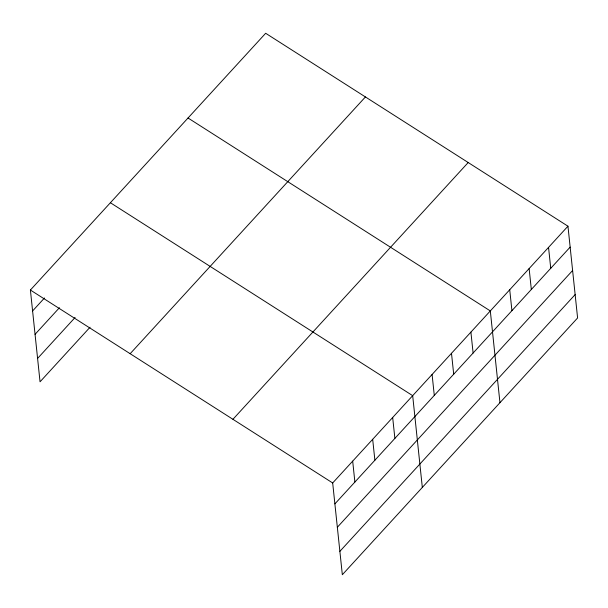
<?xml version="1.0" encoding="UTF-8"?>
<svg xmlns="http://www.w3.org/2000/svg" width="608" height="608" viewBox="0 0 608 608"><rect width="100%" height="100%" fill="white"/><g stroke="black" fill="none" stroke-linecap="round" stroke-linejoin="round"><path stroke-width="0.91" d="M90.037 327.241L40.044 381.801L30.4 290.039L265.666 33.273L567.956 226.199L577.6 317.961L342.334 574.727L332.682 482.965L567.956 226.199M32.596 310.954L44.475 297.996M35.059 334.332L59.424 307.732M37.59 358.424L75.08 317.498M130.158 353.704L365.423 96.938M232.932 419.3L468.198 162.534M334.886 503.88L570.152 247.114M337.341 527.258L572.614 270.492M339.872 551.35L575.145 294.584M188.032 118.005L490.314 310.931L499.958 402.694M110.39 202.738L412.68 395.664L422.324 487.426M30.4 290.039L332.682 482.965M548.545 247.38L550.742 268.295M529.135 268.561L531.331 289.476M509.724 289.742L511.921 310.665M470.904 332.112L473.108 353.028M451.493 353.294L453.697 374.209M432.09 374.482L434.287 395.398M392.677 417.483L394.881 438.406M372.681 439.31L374.878 460.226M352.686 461.138L354.882 482.053"/></g></svg>
